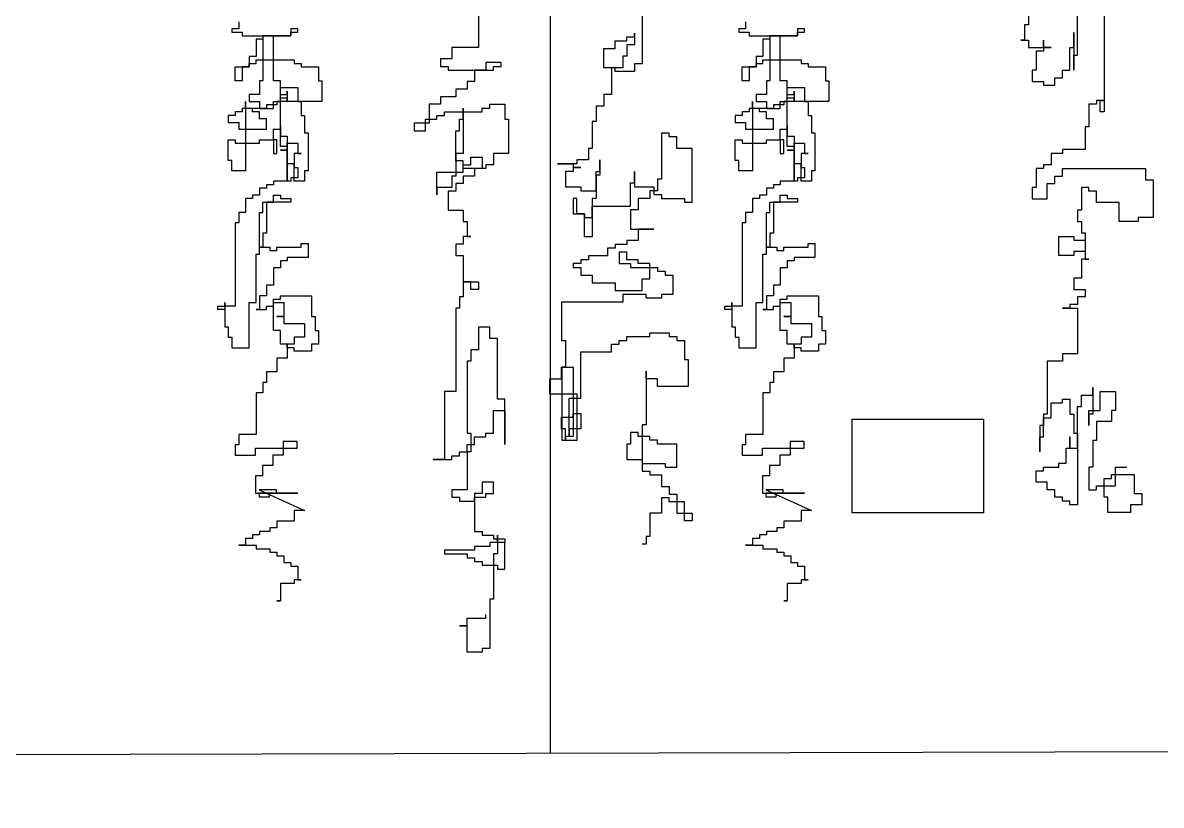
# Model space of a CAD drawing. Extents: x 225307 to 340959, y 27372 to 84205.
# Drawn here: x 327859 to 329179, y 73647 to 74554 of the extents above; entities that cross this region are included whole.
import ezdxf

# ---------------------------------------------------------------- set-up
doc = ezdxf.new("R2010")
doc.units = 0
doc.header["$MEASUREMENT"] = 0
doc.layers.get('0').update_dxf_attribs({"linetype": 'CONTINUOUS'})
for name, color, linetype in [('3', 7, 'CONTINUOUS'), ('PH', 8, 'CONTINUOUS'), ('道路', 3, 'CONTINUOUS')]:
    doc.layers.add(name, color=color, linetype=linetype)

msp = doc.modelspace()

# ---------------------------------------------------------------- linework, layer by layer
at = {"color": 251}
for points in [[(328577.5, 74582.3), (328577.5, 74506.7), (328568.6, 74506.7), (328568.6, 74497.7), (328546.3, 74497.7), (328546.3, 74502.2), (328532.9, 74502.2), (328532.9, 74524.5), (328546.3, 74524.5), (328546.3, 74533.4), (328559.6, 74533.4), (328559.6, 74537.8), (328568.6, 74537.8), (328568.6, 74542.3), (328568.6, 74528.9), (328559.6, 74528.9), (328559.6, 74515.6), (328555.2, 74515.6), (328555.2, 74502.2), (328541.8, 74502.2), (328541.8, 74471), (328532.9, 74471), (328532.9, 74457.7), (328524, 74457.7), (328524, 74439.9), (328519.5, 74439.9), (328519.5, 74408.7), (328515.1, 74408.7), (328515.1, 74395.4), (328501.7, 74395.4), (328501.7, 74390.9), (328479.4, 74390.9), (328497.3, 74390.9), (328497.3, 74386.5), (328506.2, 74386.5), (328497.3, 74386.5), (328497.3, 74382), (328488.4, 74382), (328488.4, 74364.2), (328506.2, 74364.2), (328506.2, 74359.7), (328524, 74359.7), (328524, 74382), (328528.5, 74382), (328528.5, 74395.4), (328528.5, 74377.6), (328524, 74377.6), (328524, 74350.8), (328519.5, 74350.8), (328519.5, 74306.3), (328510.6, 74306.3), (328510.6, 74333), (328501.7, 74333), (328501.7, 74350.8), (328497.3, 74350.8), (328497.3, 74333), (328510.6, 74333), (328510.6, 74328.6), (328519.5, 74328.6), (328519.5, 74341.9), (328564.1, 74341.9), (328564.1, 74368.6), (328568.6, 74368.6), (328568.6, 74382), (328568.6, 74364.2), (328590.8, 74364.2), (328590.8, 74355.3), (328599.7, 74355.3), (328599.7, 74350.8), (328626.5, 74350.8), (328626.5, 74346.4), (328635.4, 74346.4), (328635.4, 74408.7), (328617.6, 74408.7), (328617.6, 74422.1), (328608.7, 74422.1), (328608.7, 74426.5), (328599.7, 74426.5), (328599.7, 74373.1), (328595.3, 74373.1), (328595.3, 74359.7), (328586.4, 74359.7), (328586.4, 74350.8), (328573, 74350.8), (328573, 74337.5), (328564.1, 74337.5), (328564.1, 74315.2), (328590.8, 74315.2), (328573, 74315.2), (328573, 74301.9), (328559.6, 74301.9), (328559.6, 74297.4), (328546.3, 74297.4), (328546.3, 74293), (328537.4, 74293), (328537.4, 74284.1), (328515.1, 74284.1), (328515.1, 74279.6), (328506.2, 74279.6), (328506.2, 74275.2), (328497.3, 74275.2), (328497.3, 74270.7), (328506.2, 74270.7), (328506.2, 74261.8), (328519.5, 74261.8), (328519.5, 74252.9), (328546.3, 74252.9), (328546.3, 74244), (328577.5, 74244), (328577.5, 74257.4), (328586.4, 74257.4), (328586.4, 74275.2), (328573, 74275.2), (328573, 74279.6), (328559.6, 74279.6), (328559.6, 74288.5), (328550.7, 74288.5), (328550.7, 74275.2), (328564.1, 74275.2), (328564.1, 74270.7), (328595.3, 74270.7), (328595.3, 74266.3), (328604.2, 74266.3), (328604.2, 74261.8), (328613.1, 74261.8), (328613.1, 74239.5), (328599.7, 74239.5), (328599.7, 74235.1), (328581.9, 74235.1), (328581.9, 74239.5), (328555.2, 74239.5), (328555.2, 74230.6), (328483.9, 74230.6), (328483.9, 74186.1), (328488.7, 74186.1), (328488.7, 74155), (328484.2, 74155), (328484.2, 74116.8), (328484.2, 74070.4), (328502.1, 74070.4), (328502.1, 74123.8), (328470.5, 74123.8), (328470.5, 74141.6), (328483.9, 74141.6), (328483.9, 74155), (328497.3, 74155), (328497.3, 74074.8), (328488.4, 74074.8), (328488.4, 74070.4), (328488.4, 74083.7), (328483.9, 74083.7), (328483.9, 74097.1), (328497.3, 74097.1), (328497.3, 74101.5), (328506.2, 74101.5), (328506.2, 74083.7), (328492.8, 74083.7), (328492.8, 74074.8), (328492.8, 74119.3), (328506.2, 74119.3), (328506.2, 74172.8), (328541.8, 74172.8), (328541.8, 74181.7), (328550.7, 74181.7), (328550.7, 74186.1), (328559.6, 74186.1), (328559.6, 74190.6), (328586.4, 74190.6), (328586.4, 74195), (328608.7, 74195), (328608.7, 74190.6), (328617.6, 74190.6), (328617.6, 74186.1), (328626.5, 74186.1), (328626.5, 74163.9), (328630.9, 74163.9), (328630.9, 74132.7), (328595.3, 74132.7), (328595.3, 74141.6), (328581.9, 74141.6), (328581.9, 74150.5), (328581.9, 74088.2), (328577.5, 74088.2), (328577.5, 74043.7), (328604.2, 74043.7), (328604.2, 74039.2), (328617.6, 74039.2), (328617.6, 74065.9), (328595.3, 74065.9), (328595.3, 74070.4), (328586.4, 74070.4), (328586.4, 74074.8), (328573, 74074.8), (328573, 74079.3), (328564.1, 74079.3), (328564.1, 74065.9), (328559.6, 74065.9), (328559.6, 74048.1), (328577.5, 74048.1), (328577.5, 74034.8), (328586.4, 74034.8), (328586.4, 74030.3), (328599.7, 74030.3), (328599.7, 74017), (328608.7, 74017), (328608.7, 74008.1), (328617.6, 74008.1), (328617.6, 73985.8), (328635.4, 73985.8), (328635.4, 73976.9), (328626.5, 73976.9), (328626.5, 73999.1), (328608.7, 73999.1), (328608.7, 74003.6), (328599.7, 74003.6), (328599.7, 73985.8), (328586.4, 73985.8), (328586.4, 73959.1), (328581.9, 73959.1), (328581.9, 73950.2), (328577.5, 73950.2)], [(329113.1, 74586.9), (329113.1, 74451.1), (329108.7, 74451.1), (329108.7, 74464.3), (329113.1, 74464.3), (329104.3, 74464.3), (329104.3, 74459.9), (329095.5, 74459.9), (329095.5, 74433.6), (329091.2, 74433.6), (329091.2, 74407.3), (329064.9, 74407.3), (329064.9, 74402.9), (329051.7, 74402.9), (329051.7, 74389.8), (329042.9, 74389.8), (329042.9, 74385.4), (329034.2, 74385.4), (329034.2, 74363.5), (329029.8, 74363.5), (329029.8, 74350.4), (329047.3, 74350.4), (329047.3, 74367.9), (329056.1, 74367.9), (329056.1, 74376.7), (329064.9, 74376.7), (329064.9, 74385.4), (329161.3, 74385.4), (329161.3, 74372.3), (329170.1, 74372.3), (329170.1, 74328.5), (329152.5, 74328.5), (329152.5, 74324.1), (329130.6, 74324.1), (329130.6, 74346), (329104.3, 74346), (329104.3, 74359.1), (329095.5, 74359.1), (329095.5, 74363.5), (329086.8, 74363.5), (329086.8, 74337.2), (329082.4, 74337.2), (329082.4, 74324.1), (329086.8, 74324.1), (329086.8, 74311), (329091.2, 74311), (329091.2, 74289.1), (329078, 74289.1), (329078, 74284.7), (329060.5, 74284.7), (329060.5, 74306.6), (329078, 74306.6), (329078, 74302.2), (329091.2, 74302.2), (329091.2, 74280.3), (329095.5, 74280.3), (329086.8, 74280.3), (329086.8, 74258.4), (329078, 74258.4), (329078, 74245.3), (329091.2, 74245.3), (329091.2, 74236.5), (329082.4, 74236.5), (329082.4, 74227.7), (329073.6, 74227.7), (329073.6, 74223.4), (329064.9, 74223.4), (329082.4, 74223.4), (329082.4, 74170.8), (329064.9, 74170.8), (329064.9, 74162), (329047.3, 74162), (329047.3, 74100.7), (329042.9, 74100.7), (329042.9, 74087.6), (329038.6, 74087.6), (329038.6, 74056.9), (329038.6, 74074.4), (329042.9, 74074.4), (329042.9, 74096.3), (329051.7, 74096.3), (329051.7, 74113.9), (329064.9, 74113.9), (329064.9, 74118.2), (329073.6, 74118.2), (329073.6, 74100.7), (329078, 74100.7), (329078, 74078.8), (329082.4, 74078.8), (329082.4, 73995.6), (329073.6, 73995.6), (329073.6, 74000), (329064.9, 74000), (329064.9, 74004.4), (329056.1, 74004.4), (329056.1, 74013.1), (329047.3, 74013.1), (329047.3, 74021.9), (329034.2, 74021.9), (329034.2, 74035), (329042.9, 74035), (329042.9, 74039.4), (329060.5, 74039.4), (329060.5, 74043.8), (329069.2, 74043.8), (329069.2, 74061.3), (329073.6, 74061.3), (329073.6, 74074.4), (329073.6, 74061.3), (329082.4, 74061.3), (329082.4, 74109.5), (329086.8, 74109.5), (329086.8, 74122.6), (329099.9, 74122.6), (329099.9, 74131.4), (329099.9, 74100.7), (329095.5, 74100.7), (329095.5, 74087.6), (329095.5, 74105.1), (329108.7, 74105.1), (329108.7, 74127), (329126.2, 74127), (329126.2, 74105.1), (329121.9, 74105.1), (329121.9, 74092), (329104.3, 74092), (329104.3, 74070.1), (329099.9, 74070.1), (329099.9, 74039.4), (329095.5, 74039.4), (329095.5, 74013.1), (329104.3, 74013.1), (329104.3, 74017.5), (329113.1, 74017.5), (329113.1, 74026.3), (329121.9, 74026.3), (329121.9, 74030.6), (329148.2, 74030.6), (329148.2, 74008.7), (329156.9, 74008.7), (329156.9, 73995.6), (329143.8, 73995.6), (329143.8, 73986.8), (329117.5, 73986.8), (329117.5, 74004.4), (329113.1, 74004.4), (329113.1, 74017.5), (329126.2, 74017.5), (329126.2, 74039.4), (329139.4, 74039.4)], [(328387.6, 74569.4), (328387.6, 74525.6), (328356.9, 74525.6), (328356.9, 74512.4), (328343.7, 74512.4), (328343.7, 74503.7), (328352.5, 74503.7), (328352.5, 74499.3), (328405.1, 74499.3), (328405.1, 74503.7), (328413.9, 74503.7), (328413.9, 74508.1), (328396.3, 74508.1), (328396.3, 74499.3), (328383.2, 74499.3), (328383.2, 74486.2), (328374.4, 74486.2), (328374.4, 74477.4), (328361.3, 74477.4), (328361.3, 74468.6), (328343.7, 74468.6), (328343.7, 74459.9), (328330.6, 74459.9), (328330.6, 74438), (328313, 74438), (328313, 74429.2), (328326.2, 74429.2), (328326.2, 74442.4), (328339.3, 74442.4), (328339.3, 74446.7), (328348.1, 74446.7), (328348.1, 74451.1), (328392, 74451.1), (328392, 74455.5), (328400.7, 74455.5), (328400.7, 74459.9), (328418.3, 74459.9), (328418.3, 74442.4), (328422.6, 74442.4), (328422.6, 74402.9), (328405.1, 74402.9), (328405.1, 74389.8), (328396.3, 74389.8), (328396.3, 74385.4), (328370, 74385.4), (328370, 74394.2), (328361.3, 74394.2), (328361.3, 74429.2), (328365.6, 74429.2), (328365.6, 74442.4), (328370, 74442.4), (328370, 74455.5), (328370, 74402.9), (328361.3, 74402.9), (328361.3, 74376.7), (328356.9, 74376.7), (328356.9, 74363.5), (328339.3, 74363.5), (328339.3, 74354.8), (328339.3, 74381), (328370, 74381), (328370, 74389.8), (328378.8, 74389.8), (328378.8, 74398.6), (328392, 74398.6), (328392, 74385.4), (328383.2, 74385.4), (328383.2, 74376.7), (328370, 74376.7), (328370, 74367.9), (328361.3, 74367.9), (328361.3, 74359.1), (328352.5, 74359.1), (328352.5, 74337.2), (328370, 74337.2), (328370, 74324.1), (328374.4, 74324.1), (328374.4, 74306.6), (328378.8, 74306.6), (328370, 74306.6), (328370, 74297.8), (328361.3, 74297.8), (328361.3, 74284.7), (328370, 74284.7), (328370, 74254), (328387.6, 74254), (328387.6, 74245.3), (328378.8, 74245.3), (328378.8, 74254), (328370, 74254), (328370, 74236.5), (328365.6, 74236.5), (328365.6, 74223.4), (328361.3, 74223.4), (328361.3, 74127), (328348.1, 74127), (328348.1, 74048.2), (328335, 74048.2), (328356.9, 74048.2), (328356.9, 74052.5), (328365.6, 74052.5), (328365.6, 74056.9), (328374.4, 74056.9), (328374.4, 74065.7), (328383.2, 74065.7), (328383.2, 74074.4), (328396.3, 74074.4), (328396.3, 74078.8), (328405.1, 74078.8), (328405.1, 74105.1), (328418.3, 74105.1), (328418.3, 74065.7), (328418.3, 74118.2), (328409.5, 74118.2), (328409.5, 74188.3), (328400.7, 74188.3), (328400.7, 74201.5), (328387.6, 74201.5), (328387.6, 74175.2), (328378.8, 74175.2), (328378.8, 74162), (328374.4, 74162), (328374.4, 74078.8), (328378.8, 74078.8), (328378.8, 74056.9), (328374.4, 74056.9), (328374.4, 74013.1), (328356.9, 74013.1), (328356.9, 74004.4), (328365.6, 74004.4), (328365.6, 74000), (328383.2, 74000), (328383.2, 74004.4), (328396.3, 74004.4), (328396.3, 74008.7), (328405.1, 74008.7), (328405.1, 74021.9), (328392, 74021.9), (328392, 74008.7), (328383.2, 74008.7), (328383.2, 73964.9), (328392, 73964.9), (328392, 73960.6), (328405.1, 73960.6), (328405.1, 73956.2), (328418.3, 73956.2), (328418.3, 73951.8), (328400.7, 73951.8), (328400.7, 73947.4), (328383.2, 73947.4), (328383.2, 73943), (328348.1, 73943), (328348.1, 73938.7), (328374.4, 73938.7), (328374.4, 73934.3), (328383.2, 73934.3), (328383.2, 73929.9), (328392, 73929.9), (328392, 73925.5), (328409.5, 73925.5), (328409.5, 73921.1), (328418.3, 73921.1), (328418.3, 73951.8), (328409.5, 73951.8), (328409.5, 73960.6), (328409.5, 73938.7), (328405.1, 73938.7), (328405.1, 73886.1), (328400.7, 73886.1), (328400.7, 73829.2), (328392, 73829.2), (328392, 73824.8), (328374.4, 73824.8), (328374.4, 73855.4), (328365.6, 73855.4), (328374.4, 73855.4), (328374.4, 73864.2), (328396.3, 73864.2), (328396.3, 73868.6)], [(329025.4, 74573.8), (329025.4, 74551.9), (329021, 74551.9), (329021, 74534.3), (329016.6, 74534.3), (329025.4, 74534.3), (329025.4, 74525.6), (329051.7, 74525.6), (329042.9, 74525.6), (329042.9, 74534.3), (329042.9, 74521.2), (329034.2, 74521.2), (329034.2, 74499.3), (329029.8, 74499.3), (329029.8, 74486.2), (329042.9, 74486.2), (329042.9, 74481.8), (329056.1, 74481.8), (329056.1, 74490.5), (329064.9, 74490.5), (329064.9, 74499.3), (329073.6, 74499.3), (329073.6, 74525.6), (329078, 74525.6), (329078, 74543.1), (329078, 74499.3), (329078, 74516.8), (329082.4, 74516.8), (329082.4, 74578.1)], [(328109.6, 74555.4), (328109.6, 74547.4), (328101.6, 74547.4), (328101.6, 74543.4), (328113.6, 74543.4), (328113.6, 74539.3), (328169.9, 74539.3), (328169.9, 74543.4), (328178, 74543.4), (328178, 74547.4), (328169.9, 74547.4), (328169.9, 74539.3), (328137.7, 74539.3), (328137.7, 74535.3), (328129.7, 74535.3), (328129.7, 74515.2), (328121.7, 74515.2), (328121.7, 74503.2), (328113.6, 74503.2), (328113.6, 74487.1), (328105.6, 74487.1), (328105.6, 74503.2), (328121.7, 74503.2), (328121.7, 74507.2), (328129.7, 74507.2), (328129.7, 74511.2), (328173.9, 74511.2), (328173.9, 74507.2), (328182, 74507.2), (328182, 74503.2), (328202.1, 74503.2), (328202.1, 74487.1), (328206.1, 74487.1), (328206.1, 74463), (328165.9, 74463), (328165.9, 74467), (328157.9, 74467), (328157.9, 74487.1), (328149.8, 74487.1), (328149.8, 74539.3), (328137.7, 74539.3), (328137.7, 74487.1), (328133.7, 74487.1), (328133.7, 74471), (328121.7, 74471), (328121.7, 74463), (328133.7, 74463), (328133.7, 74455), (328149.8, 74455), (328149.8, 74463), (328157.9, 74463), (328157.9, 74471), (328165.9, 74471), (328165.9, 74475), (328165.9, 74463), (328153.8, 74463), (328153.8, 74459), (328141.8, 74459), (328141.8, 74455), (328113.6, 74455), (328113.6, 74450.9), (328105.6, 74450.9), (328105.6, 74446.9), (328097.5, 74446.9), (328097.5, 74438.9), (328109.6, 74438.9), (328109.6, 74430.9), (328141.8, 74430.9), (328141.8, 74442.9), (328133.7, 74442.9), (328133.7, 74450.9), (328125.7, 74450.9), (328125.7, 74455), (328117.6, 74455), (328117.6, 74463), (328117.6, 74382.6), (328101.6, 74382.6), (328101.6, 74394.7), (328097.5, 74394.7), (328097.5, 74418.8), (328105.6, 74418.8), (328105.6, 74414.8), (328133.7, 74414.8), (328133.7, 74418.8), (328149.8, 74418.8), (328149.8, 74402.7), (328153.8, 74402.7), (328153.8, 74418.8), (328149.8, 74418.8), (328149.8, 74430.9), (328157.9, 74430.9), (328157.9, 74434.9), (328157.9, 74422.8), (328165.9, 74422.8), (328165.9, 74370.6), (328165.9, 74410.8), (328157.9, 74410.8), (328157.9, 74479.1), (328178, 74479.1), (328178, 74463), (328182, 74463), (328182, 74446.9), (328186, 74446.9), (328186, 74426.8), (328190, 74426.8), (328190, 74382.6), (328186, 74382.6), (328186, 74370.6), (328173.9, 74370.6), (328173.9, 74390.7), (328165.9, 74390.7), (328165.9, 74406.7), (328157.9, 74406.7), (328165.9, 74406.7), (328165.9, 74414.8), (328178, 74414.8), (328178, 74402.7), (328182, 74402.7), (328173.9, 74402.7), (328173.9, 74386.7), (328178, 74386.7), (328178, 74374.6), (328169.9, 74374.6), (328169.9, 74370.6), (328149.8, 74370.6), (328149.8, 74366.6), (328141.8, 74366.6), (328141.8, 74362.5), (328133.7, 74362.5), (328133.7, 74354.5), (328125.7, 74354.5), (328125.7, 74350.5), (328117.6, 74350.5), (328117.6, 74334.4), (328109.6, 74334.4), (328109.6, 74322.4), (328105.6, 74322.4), (328105.6, 74225.9), (328093.5, 74225.9), (328093.5, 74221.9), (328085.5, 74221.9), (328085.5, 74225.9), (328093.5, 74225.9), (328093.5, 74230), (328093.5, 74201.8), (328097.5, 74201.8), (328097.5, 74189.8), (328101.6, 74189.8), (328101.6, 74177.7), (328121.7, 74177.7), (328121.7, 74230), (328129.7, 74230), (328129.7, 74286.2), (328133.7, 74286.2), (328133.7, 74334.4), (328137.7, 74334.4), (328137.7, 74346.5), (328149.8, 74346.5), (328149.8, 74354.5), (328157.9, 74354.5), (328157.9, 74350.5), (328169.9, 74350.5), (328169.9, 74346.5), (328141.8, 74346.5), (328141.8, 74310.3), (328137.7, 74310.3), (328137.7, 74294.2), (328133.7, 74294.2), (328145.8, 74294.2), (328145.8, 74290.2), (328153.8, 74290.2), (328153.8, 74294.2), (328182, 74294.2), (328182, 74298.3), (328190, 74298.3), (328190, 74282.2), (328165.9, 74282.2), (328165.9, 74278.2), (328157.9, 74278.2), (328157.9, 74270.1), (328149.8, 74270.1), (328149.8, 74250), (328141.8, 74250), (328141.8, 74238), (328133.7, 74238), (328133.7, 74221.9), (328129.7, 74221.9), (328141.8, 74221.9), (328141.8, 74225.9), (328149.8, 74225.9), (328149.8, 74234), (328157.9, 74234), (328157.9, 74238), (328194, 74238), (328194, 74213.9), (328198.1, 74213.9), (328198.1, 74197.8), (328202.1, 74197.8), (328202.1, 74181.7), (328194, 74181.7), (328194, 74173.7), (328173.9, 74173.7), (328173.9, 74177.7), (328165.9, 74177.7), (328165.9, 74181.7), (328157.9, 74181.7), (328157.9, 74197.8), (328149.8, 74197.8), (328149.8, 74230), (328161.9, 74230), (328161.9, 74213.9), (328153.8, 74213.9), (328161.9, 74213.9), (328161.9, 74205.8), (328186, 74205.8), (328186, 74189.8), (328173.9, 74189.8), (328173.9, 74181.7), (328165.9, 74181.7), (328165.9, 74165.7), (328153.8, 74165.7), (328153.8, 74149.6), (328141.8, 74149.6), (328141.8, 74137.5), (328137.7, 74137.5), (328137.7, 74125.5), (328129.7, 74125.5), (328129.7, 74077.3), (328109.6, 74077.3), (328109.6, 74065.2), (328105.6, 74065.2), (328105.6, 74053.2), (328129.1, 74053.2), (328129.1, 74061.2), (328177.4, 74061.2), (328177.4, 74069.2), (328161.3, 74069.2), (328161.3, 74053.2), (328149.2, 74053.2), (328149.2, 74041.1), (328137.2, 74041.1), (328137.2, 74029.1), (328129.1, 74029.1), (328129.1, 74009), (328178, 74009), (328133.2, 74009), (328133.2, 74004.9), (328145.2, 74004.9), (328145.2, 74009), (328153.3, 74009), (328153.3, 74013), (328133.2, 74013), (328186, 73988.9), (328173.9, 73988.9), (328173.9, 73976.8), (328153.8, 73976.8), (328153.8, 73968.8), (328145.8, 73968.8), (328145.8, 73964.8), (328133.7, 73964.8), (328133.7, 73960.8), (328125.7, 73960.8), (328125.7, 73956.7), (328117.6, 73956.7), (328117.6, 73948.7), (328109.6, 73948.7), (328129.7, 73948.7), (328129.7, 73944.7), (328145.8, 73944.7), (328145.8, 73940.7), (328153.8, 73940.7), (328153.8, 73936.6), (328161.9, 73936.6), (328161.9, 73928.6), (328169.9, 73928.6), (328169.9, 73924.6), (328178, 73924.6), (328178, 73908.5), (328182, 73908.5), (328173.9, 73908.5), (328173.9, 73904.5), (328157.9, 73904.5), (328157.9, 73884.4), (328153.8, 73884.4), (328157.9, 73884.4)], [(328697.4, 74555.4), (328697.4, 74547.4), (328689.4, 74547.4), (328689.4, 74543.4), (328701.4, 74543.4), (328701.4, 74539.3), (328757.7, 74539.3), (328757.7, 74543.4), (328765.8, 74543.4), (328765.8, 74547.4), (328757.7, 74547.4), (328757.7, 74539.3), (328725.6, 74539.3), (328725.6, 74535.3), (328717.5, 74535.3), (328717.5, 74515.2), (328709.5, 74515.2), (328709.5, 74503.2), (328701.4, 74503.2), (328701.4, 74487.1), (328693.4, 74487.1), (328693.4, 74503.2), (328709.5, 74503.2), (328709.5, 74507.2), (328717.5, 74507.2), (328717.5, 74511.2), (328761.8, 74511.2), (328761.8, 74507.2), (328769.8, 74507.2), (328769.8, 74503.2), (328789.9, 74503.2), (328789.9, 74487.1), (328793.9, 74487.1), (328793.9, 74463), (328753.7, 74463), (328753.7, 74467), (328745.7, 74467), (328745.7, 74487.1), (328737.6, 74487.1), (328737.6, 74539.3), (328725.6, 74539.3), (328725.6, 74487.1), (328721.5, 74487.1), (328721.5, 74471), (328709.5, 74471), (328709.5, 74463), (328721.5, 74463), (328721.5, 74455), (328737.6, 74455), (328737.6, 74463), (328745.7, 74463), (328745.7, 74471), (328753.7, 74471), (328753.7, 74475), (328753.7, 74463), (328741.6, 74463), (328741.6, 74459), (328729.6, 74459), (328729.6, 74455), (328701.4, 74455), (328701.4, 74450.9), (328693.4, 74450.9), (328693.4, 74446.9), (328685.4, 74446.9), (328685.4, 74438.9), (328697.4, 74438.9), (328697.4, 74430.9), (328729.6, 74430.9), (328729.6, 74442.9), (328721.5, 74442.9), (328721.5, 74450.9), (328713.5, 74450.9), (328713.5, 74455), (328705.5, 74455), (328705.5, 74463), (328705.5, 74382.6), (328689.4, 74382.6), (328689.4, 74394.7), (328685.4, 74394.7), (328685.4, 74418.8), (328693.4, 74418.8), (328693.4, 74414.8), (328721.5, 74414.8), (328721.5, 74418.8), (328737.6, 74418.8), (328737.6, 74402.7), (328741.6, 74402.7), (328741.6, 74418.8), (328737.6, 74418.8), (328737.6, 74430.9), (328745.7, 74430.9), (328745.7, 74434.9), (328745.7, 74422.8), (328753.7, 74422.8), (328753.7, 74370.6), (328753.7, 74410.8), (328745.7, 74410.8), (328745.7, 74479.1), (328765.8, 74479.1), (328765.8, 74463), (328769.8, 74463), (328769.8, 74446.9), (328773.8, 74446.9), (328773.8, 74426.8), (328777.8, 74426.8), (328777.8, 74382.6), (328773.8, 74382.6), (328773.8, 74370.6), (328761.8, 74370.6), (328761.8, 74390.7), (328753.7, 74390.7), (328753.7, 74406.7), (328745.7, 74406.7), (328753.7, 74406.7), (328753.7, 74414.8), (328765.8, 74414.8), (328765.8, 74402.7), (328769.8, 74402.7), (328761.8, 74402.7), (328761.8, 74386.7), (328765.8, 74386.7), (328765.8, 74374.6), (328757.7, 74374.6), (328757.7, 74370.6), (328737.6, 74370.6), (328737.6, 74366.6), (328729.6, 74366.6), (328729.6, 74362.5), (328721.5, 74362.5), (328721.5, 74354.5), (328713.5, 74354.5), (328713.5, 74350.5), (328705.5, 74350.5), (328705.5, 74334.4), (328697.4, 74334.4), (328697.4, 74322.4), (328693.4, 74322.4), (328693.4, 74225.9), (328681.3, 74225.9), (328681.3, 74221.9), (328673.3, 74221.9), (328673.3, 74225.9), (328681.3, 74225.9), (328681.3, 74230), (328681.3, 74201.8), (328685.4, 74201.8), (328685.4, 74189.8), (328689.4, 74189.8), (328689.4, 74177.7), (328709.5, 74177.7), (328709.5, 74230), (328717.5, 74230), (328717.5, 74286.2), (328721.5, 74286.2), (328721.5, 74334.4), (328725.6, 74334.4), (328725.6, 74346.5), (328737.6, 74346.5), (328737.6, 74354.5), (328745.7, 74354.5), (328745.7, 74350.5), (328757.7, 74350.5), (328757.7, 74346.5), (328729.6, 74346.5), (328729.6, 74310.3), (328725.6, 74310.3), (328725.6, 74294.2), (328721.5, 74294.2), (328733.6, 74294.2), (328733.6, 74290.2), (328741.6, 74290.2), (328741.6, 74294.2), (328769.8, 74294.2), (328769.8, 74298.3), (328777.8, 74298.3), (328777.8, 74282.2), (328753.7, 74282.2), (328753.7, 74278.2), (328745.7, 74278.2), (328745.7, 74270.1), (328737.6, 74270.1), (328737.6, 74250), (328729.6, 74250), (328729.6, 74238), (328721.5, 74238), (328721.5, 74221.9), (328717.5, 74221.9), (328729.6, 74221.9), (328729.6, 74225.9), (328737.6, 74225.9), (328737.6, 74234), (328745.7, 74234), (328745.7, 74238), (328781.9, 74238), (328781.9, 74213.9), (328785.9, 74213.9), (328785.9, 74197.8), (328789.9, 74197.8), (328789.9, 74181.7), (328781.9, 74181.7), (328781.9, 74173.7), (328761.8, 74173.7), (328761.8, 74177.7), (328753.7, 74177.7), (328753.7, 74181.7), (328745.7, 74181.7), (328745.7, 74197.8), (328737.6, 74197.8), (328737.6, 74230), (328749.7, 74230), (328749.7, 74213.9), (328741.6, 74213.9), (328749.7, 74213.9), (328749.7, 74205.8), (328773.8, 74205.8), (328773.8, 74189.8), (328761.8, 74189.8), (328761.8, 74181.7), (328753.7, 74181.7), (328753.7, 74165.7), (328741.6, 74165.7), (328741.6, 74149.6), (328729.6, 74149.6), (328729.6, 74137.5), (328725.6, 74137.5), (328725.6, 74125.5), (328717.5, 74125.5), (328717.5, 74077.3), (328697.4, 74077.3), (328697.4, 74065.2), (328693.4, 74065.2), (328693.4, 74053.2), (328716.9, 74053.2), (328716.9, 74061.2), (328765.2, 74061.2), (328765.2, 74069.2), (328749.1, 74069.2), (328749.1, 74053.2), (328737.1, 74053.2), (328737.1, 74041.1), (328725, 74041.1), (328725, 74029.1), (328716.9, 74029.1), (328716.9, 74009), (328765.8, 74009), (328721, 74009), (328721, 74004.9), (328733, 74004.9), (328733, 74009), (328741.1, 74009), (328741.1, 74013), (328721, 74013), (328773.8, 73988.9), (328761.8, 73988.9), (328761.8, 73976.8), (328741.6, 73976.8), (328741.6, 73968.8), (328733.6, 73968.8), (328733.6, 73964.8), (328721.5, 73964.8), (328721.5, 73960.8), (328713.5, 73960.8), (328713.5, 73956.7), (328705.5, 73956.7), (328705.5, 73948.7), (328697.4, 73948.7), (328717.5, 73948.7), (328717.5, 73944.7), (328733.6, 73944.7), (328733.6, 73940.7), (328741.6, 73940.7), (328741.6, 73936.6), (328749.7, 73936.6), (328749.7, 73928.6), (328757.7, 73928.6), (328757.7, 73924.6), (328765.8, 73924.6), (328765.8, 73908.5), (328769.8, 73908.5), (328761.8, 73908.5), (328761.8, 73904.5), (328745.7, 73904.5), (328745.7, 73884.4), (328741.6, 73884.4), (328745.7, 73884.4)]]:
    msp.add_lwpolyline(points, dxfattribs=at)
at = {"layer": '3', "color": 1}
msp.add_lwpolyline([(328821, 74094.9), (328973.3, 74094.9), (328973.3, 73986.2), (328821, 73986.2)], close=True, dxfattribs=at)
at = {"layer": 'PH', "color": 8}
msp.add_line((328471, 73707.8, 5587.7), (328471, 75747.5, 5587.7), dxfattribs=at)
at = {"layer": '道路', "color": 2}
msp.add_line((306170.6, 73647.5, 5587.7), (340406.7, 73740.1, 8639.1), dxfattribs=at)

doc.saveas('drawing.dxf')
